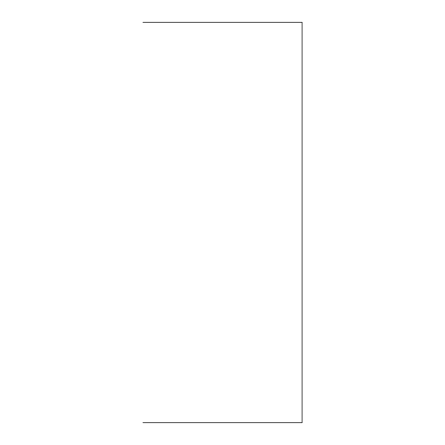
<?xml version="1.0" encoding="UTF-8"?>
<svg xmlns="http://www.w3.org/2000/svg" width="445" height="445" viewBox="0 0 445 445"><rect width="100%" height="100%" fill="white"/><g stroke="black" fill="none" stroke-linecap="round" stroke-linejoin="round"><path stroke-width="0.67" d="M142.928 22.25L302.072 22.25L302.072 422.75L142.928 422.75"/></g></svg>
